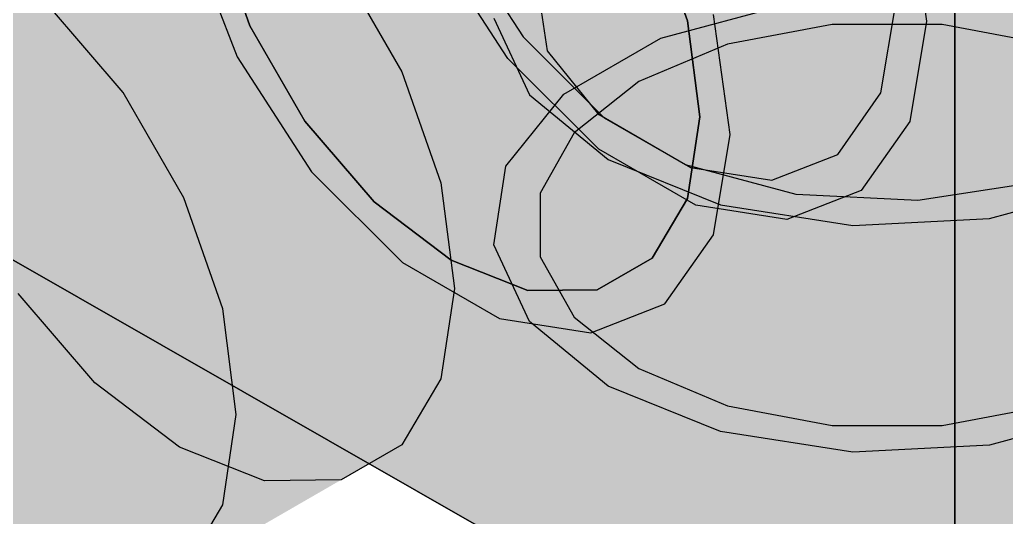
# Model space of a CAD drawing. Header units: metres. Extents: x 0 to 34.2, y 0 to 17.8.
# Drawn here: x 6.2143 to 6.4102, y 10.8997 to 10.9985 of the extents above; entities that cross this region are included whole.
import ezdxf

# ---------------------------------------------------------------- set-up
doc = ezdxf.new("R2010")
doc.units = ezdxf.units.M
doc.header["$LTSCALE"] = 0.25
doc.layers.add('ISO-ARISTAS', color=8, linetype='CONTINUOUS')
doc.layers.add('ISO-CONCRETO-SUP', color=254, linetype='CONTINUOUS', true_color=0xe8e8e8)

msp = doc.modelspace()

# ---------------------------------------------------------------- linework, layer by layer
at = {"layer": 'ISO-ARISTAS', "color": 250}
for p, q in [((6.39999, 10.85259), (6.39999, 11.21611)), ((6.39999, 11.21611), (6.39999, 10.85259)), ((6.39102, 11.02207), (6.39436, 10.99825)), ((6.25302, 11.01724), (6.26003, 10.9973)), ((6.26003, 10.9973), (6.25302, 11.01724)), ((6.34691, 10.99826), (6.3399, 11.0182)), ((6.3399, 11.0182), (6.34691, 10.99826)), ((6.24788, 11.01593), (6.25751, 10.99113)), ((6.30112, 11.01544), (6.31426, 10.99514)), ((6.31122, 10.99082), (6.29648, 11.01363)), ((6.27813, 11.00908), (6.2902, 10.98817)), ((6.31914, 10.99232), (6.31702, 11.00626)), ((6.23482, 10.98408), (6.21961, 11.00181)), ((6.34161, 10.99482), (6.36628, 11.00146)), ((6.38532, 10.98397), (6.3883, 11.00175)), ((6.35539, 10.97575), (6.35205, 10.99957)), ((6.26003, 10.9973), (6.27095, 10.97839)), ((6.27095, 10.97839), (6.26003, 10.9973)), ((6.30848, 10.99881), (6.31553, 10.98362)), ((6.34933, 10.97925), (6.34691, 10.99826)), ((6.34691, 10.99826), (6.34933, 10.97925)), ((6.37565, 10.99756), (6.35488, 10.99366)), ((6.37565, 10.99756), (6.35488, 10.99366)), ((6.39749, 10.99756), (6.37565, 10.99756)), ((6.39749, 10.99756), (6.37565, 10.99756)), ((6.39436, 10.99825), (6.39102, 10.97829)), ((6.41826, 10.99366), (6.39749, 10.99756)), ((6.41826, 10.99366), (6.39749, 10.99756)), ((6.31426, 10.99514), (6.33037, 10.97906)), ((6.32236, 10.98371), (6.34161, 10.99482)), ((6.35488, 10.99366), (6.33721, 10.98625)), ((6.35488, 10.99366), (6.33721, 10.98625)), ((6.32938, 10.97963), (6.31914, 10.99232)), ((6.25751, 10.99113), (6.27225, 10.96832)), ((6.32931, 10.97278), (6.31122, 10.99082)), ((6.2902, 10.98817), (6.29795, 10.96613)), ((6.33721, 10.98625), (6.32437, 10.97605)), ((6.33721, 10.98625), (6.32437, 10.97605)), ((6.24689, 10.96317), (6.23482, 10.98408)), ((6.31086, 10.96946), (6.32236, 10.98371)), ((6.31553, 10.98362), (6.33114, 10.97075)), ((6.37675, 10.97178), (6.38532, 10.98397)), ((6.34653, 10.96973), (6.32938, 10.97963)), ((6.27095, 10.97839), (6.28471, 10.96235)), ((6.28471, 10.96235), (6.27095, 10.97839)), ((6.33037, 10.97906), (6.34751, 10.96917)), ((6.34691, 10.96303), (6.34933, 10.97925)), ((6.34933, 10.97925), (6.34691, 10.96303)), ((6.39102, 10.97829), (6.3814, 10.9646)), ((6.32437, 10.97605), (6.31762, 10.96406)), ((6.32437, 10.97605), (6.31762, 10.96406)), ((6.35205, 10.95579), (6.35539, 10.97575)), ((6.34856, 10.96167), (6.32931, 10.97278)), ((6.36362, 10.96664), (6.37675, 10.97178)), ((6.33114, 10.97075), (6.35344, 10.96174)), ((6.27225, 10.96832), (6.29034, 10.95028)), ((6.30848, 10.95381), (6.31086, 10.96946)), ((6.3685, 10.96382), (6.34653, 10.96973)), ((6.34751, 10.96917), (6.36362, 10.96664)), ((6.29795, 10.96613), (6.30062, 10.94513)), ((6.41607, 10.96622), (6.39265, 10.9626)), ((6.25864, 10.92469), (6.19006, 10.96389)), ((6.19006, 10.96389), (6.25864, 10.92469)), ((6.31762, 10.96406), (6.31762, 10.95144)), ((6.31762, 10.96406), (6.31762, 10.95144)), ((6.3814, 10.9646), (6.36665, 10.95882)), ((6.40686, 10.95904), (6.43153, 10.96568)), ((6.25464, 10.94113), (6.24689, 10.96317)), ((6.28471, 10.96235), (6.29997, 10.95075)), ((6.29997, 10.95075), (6.28471, 10.96235)), ((6.3399, 10.95119), (6.34691, 10.96303)), ((6.34691, 10.96303), (6.3399, 10.95119)), ((6.39265, 10.9626), (6.3685, 10.96382)), ((6.36665, 10.95882), (6.34856, 10.96167)), ((6.35344, 10.96174), (6.37974, 10.95767)), ((6.37974, 10.95767), (6.40686, 10.95904)), ((6.34242, 10.9421), (6.35205, 10.95579)), ((6.31553, 10.93862), (6.30848, 10.95381)), ((6.29034, 10.95028), (6.30959, 10.93917)), ((6.29997, 10.95075), (6.31522, 10.94473)), ((6.31522, 10.94473), (6.29997, 10.95075)), ((6.31762, 10.95144), (6.32437, 10.93945)), ((6.31762, 10.95144), (6.32437, 10.93945)), ((6.32898, 10.94488), (6.3399, 10.95119)), ((6.3399, 10.95119), (6.32898, 10.94488)), ((6.30062, 10.94513), (6.29795, 10.9272)), ((6.31522, 10.94473), (6.32898, 10.94488)), ((6.32898, 10.94488), (6.31522, 10.94473)), ((6.2292, 10.92644), (6.21399, 10.94417)), ((6.25731, 10.92013), (6.25464, 10.94113)), ((6.32768, 10.93632), (6.34242, 10.9421)), ((6.30959, 10.93917), (6.32768, 10.93632)), ((6.33114, 10.92575), (6.31553, 10.93862)), ((6.32437, 10.93945), (6.33721, 10.92925)), ((6.32437, 10.93945), (6.33721, 10.92925)), ((6.33721, 10.92925), (6.35488, 10.92184)), ((6.33721, 10.92925), (6.35488, 10.92184)), ((6.29795, 10.9272), (6.2902, 10.91411)), ((6.24606, 10.91362), (6.2292, 10.92644)), ((6.35344, 10.91674), (6.33114, 10.92575)), ((6.32723, 10.88549), (6.25864, 10.92469)), ((6.25864, 10.92469), (6.32723, 10.88549)), ((6.35488, 10.92184), (6.37565, 10.91794)), ((6.35488, 10.92184), (6.37565, 10.91794)), ((6.39749, 10.91794), (6.41826, 10.92184)), ((6.39749, 10.91794), (6.41826, 10.92184)), ((6.25464, 10.9022), (6.25731, 10.92013)), ((6.43153, 10.92068), (6.40686, 10.91404)), ((6.37565, 10.91794), (6.39749, 10.91794)), ((6.37565, 10.91794), (6.39749, 10.91794)), ((6.37974, 10.91267), (6.35344, 10.91674)), ((6.26292, 10.90697), (6.24606, 10.91362)), ((6.2902, 10.91411), (6.27813, 10.90714)), ((6.40686, 10.91404), (6.37974, 10.91267)), ((6.27813, 10.90714), (6.26292, 10.90697)), ((6.24689, 10.88911), (6.25464, 10.9022))]:
    msp.add_line(p, q, dxfattribs=at)
at = {"layer": 'ISO-CONCRETO-SUP', "true_color": 0x575d65}
for points in [[(6.6165, 10.97759), (6.39999, 10.85259), (6.6165, 11.34111), (6.39999, 11.21611)], [(6.6165, 10.61408), (6.39999, 10.48908), (6.6165, 10.97759), (6.39999, 10.85259)]]:
    msp.add_solid(points, dxfattribs=at)
at = {"layer": 'ISO-CONCRETO-SUP', "true_color": 0x616771}
msp.add_solid([(6.39999, 10.85259), (6.48659, 10.80259), (6.39999, 11.21611), (6.48659, 11.16611)], dxfattribs=at)
at = {"layer": 'ISO-CONCRETO-SUP', "true_color": 0xaaadb3}
for points in [[(6.19006, 11.03389), (6.25864, 10.99469), (6.19006, 11.10389), (6.25864, 11.06469)], [(6.32723, 11.02549), (6.39581, 10.98629), (6.32723, 11.09549), (6.39581, 11.05629)], [(6.25864, 10.99469), (6.32723, 10.95549), (6.25864, 11.06469), (6.32723, 11.02549)], [(6.39581, 10.98629), (6.4644, 10.94709), (6.39581, 11.05629), (6.4644, 11.01709)], [(6.19006, 10.96389), (6.25864, 10.92469), (6.19006, 11.03389), (6.25864, 10.99469)], [(6.32723, 10.95549), (6.39581, 10.91629), (6.32723, 11.02549), (6.39581, 10.98629)], [(6.25864, 10.92469), (6.32723, 10.88549), (6.25864, 10.99469), (6.32723, 10.95549)], [(6.39581, 10.91629), (6.4644, 10.87709), (6.39581, 10.98629), (6.4644, 10.94709)], [(6.32723, 10.88549), (6.39581, 10.84629), (6.32723, 10.95549), (6.39581, 10.91629)], [(6.39581, 10.84629), (6.4644, 10.80709), (6.39581, 10.91629), (6.4644, 10.87709)]]:
    msp.add_solid(points, dxfattribs=at)
at = {"layer": 'ISO-CONCRETO-SUP', "true_color": 0xbcc0c7}
for points in [[(6.22539, 11.0631), (6.29398, 11.02389), (6.17343, 11.0331), (6.24202, 10.99389)], [(6.34594, 11.05389), (6.41453, 11.01469), (6.29398, 11.02389), (6.36256, 10.98469)], [(6.17343, 11.0331), (6.24202, 10.99389), (6.12147, 11.0031), (6.19006, 10.96389)], [(6.29398, 11.02389), (6.36256, 10.98469), (6.24202, 10.99389), (6.3106, 10.95469)], [(6.41453, 11.01469), (6.48311, 10.97549), (6.36256, 10.98469), (6.43115, 10.94549)], [(6.24202, 10.99389), (6.3106, 10.95469), (6.19006, 10.96389), (6.25864, 10.92469)], [(6.36256, 10.98469), (6.43115, 10.94549), (6.3106, 10.95469), (6.37919, 10.91549)], [(6.3106, 10.95469), (6.37919, 10.91549), (6.25864, 10.92469), (6.32723, 10.88549)], [(6.43115, 10.94549), (6.49974, 10.90629), (6.37919, 10.91549), (6.44777, 10.87629)], [(6.37919, 10.91549), (6.44777, 10.87629), (6.32723, 10.88549), (6.39581, 10.84629)]]:
    msp.add_solid(points, dxfattribs=at)
at = {"layer": 'ISO-CONCRETO-SUP', "true_color": 0x7990a6}
for points in [[(6.17746, 11.00884), (6.17504, 10.99263), (6.25302, 11.05247), (6.2506, 11.03625)], [(6.27135, 10.91941), (6.27377, 10.93562), (6.34691, 10.96303), (6.34933, 10.97925)], [(6.19579, 10.87578), (6.19821, 10.892), (6.27135, 10.91941), (6.27377, 10.93562)]]:
    msp.add_solid(points, dxfattribs=at)
at = {"layer": 'ISO-CONCRETO-SUP', "true_color": 0xa7c7e4}
for points in [[(6.25342, 10.99349), (6.23966, 11.00953), (6.32898, 11.03711), (6.31522, 11.05315)], [(6.17786, 10.94986), (6.1641, 10.9659), (6.25342, 10.99349), (6.23966, 11.00953)], [(6.19539, 10.93476), (6.20915, 10.91872), (6.27095, 10.97839), (6.28471, 10.96235)]]:
    msp.add_solid(points, dxfattribs=at)
at = {"layer": 'ISO-CONCRETO-SUP', "true_color": 0x2f4f97}
for points in [[(6.36628, 11.04646), (6.34161, 11.03982), (6.36628, 11.00146), (6.34161, 10.99482)], [(6.40686, 10.95904), (6.43153, 10.96568), (6.40686, 10.91404), (6.43153, 10.92068)]]:
    msp.add_solid(points, dxfattribs=at)
at = {"layer": 'ISO-CONCRETO-SUP', "true_color": 0x3356a4}
msp.add_solid([(6.24788, 11.01593), (6.25751, 10.99113), (6.28685, 11.03843), (6.29648, 11.01363)], dxfattribs=at)
at = {"layer": 'ISO-CONCRETO-SUP', "true_color": 0x2b488a}
for points in [[(6.34161, 11.03982), (6.32236, 11.02871), (6.34161, 10.99482), (6.32236, 10.98371)], [(6.32768, 10.93632), (6.34242, 10.9421), (6.36665, 10.95882), (6.3814, 10.9646)]]:
    msp.add_solid(points, dxfattribs=at)
at = {"layer": 'ISO-CONCRETO-SUP', "true_color": 0xa3c2df}
for points in [[(6.26434, 10.97457), (6.25342, 10.99349), (6.3399, 11.0182), (6.32898, 11.03711)], [(6.18447, 10.95368), (6.19539, 10.93476), (6.26003, 10.9973), (6.27095, 10.97839)], [(6.18878, 10.93095), (6.17786, 10.94986), (6.26434, 10.97457), (6.25342, 10.99349)]]:
    msp.add_solid(points, dxfattribs=at)
at = {"layer": 'ISO-CONCRETO-SUP', "true_color": 0x8ba5be}
for points in [[(6.17504, 10.99263), (6.17746, 10.97362), (6.2506, 11.03625), (6.25302, 11.01724)], [(6.27377, 10.93562), (6.27135, 10.95463), (6.34933, 10.97925), (6.34691, 10.99826)], [(6.19821, 10.892), (6.19579, 10.91101), (6.27377, 10.93562), (6.27135, 10.95463)]]:
    msp.add_solid(points, dxfattribs=at)
at = {"layer": 'ISO-CONCRETO-SUP', "true_color": 0x263f79}
for points in [[(6.32236, 11.02871), (6.31086, 11.01446), (6.32236, 10.98371), (6.31086, 10.96946)], [(6.31672, 11.00967), (6.31904, 10.99336), (6.31702, 11.00626), (6.31914, 10.99232)]]:
    msp.add_solid(points, dxfattribs=at)
at = {"layer": 'ISO-CONCRETO-SUP', "true_color": 0x9cbad6}
for points in [[(6.14884, 10.9775), (6.13359, 10.98352), (6.22441, 11.02112), (6.20915, 11.02714)], [(6.22441, 10.90713), (6.23966, 10.90111), (6.29997, 10.95075), (6.31522, 10.94473)], [(6.14884, 10.8635), (6.1641, 10.85748), (6.22441, 10.90713), (6.23966, 10.90111)]]:
    msp.add_solid(points, dxfattribs=at)
at = {"layer": 'ISO-CONCRETO-SUP', "true_color": 0xdb8b2e}
for points in [[(6.26292, 11.02681), (6.27813, 11.00908), (6.21961, 11.00181), (6.23482, 10.98408)], [(6.2292, 10.92644), (6.21399, 10.94417), (6.1859, 10.90144), (6.17069, 10.91917)]]:
    msp.add_solid(points, dxfattribs=at)
at = {"layer": 'ISO-CONCRETO-SUP', "true_color": 0xa5c4e1}
for points in [[(6.1641, 10.9659), (6.14884, 10.9775), (6.23966, 11.00953), (6.22441, 11.02112)], [(6.20915, 10.91872), (6.22441, 10.90713), (6.28471, 10.96235), (6.29997, 10.95075)], [(6.13359, 10.8751), (6.14884, 10.8635), (6.20915, 10.91872), (6.22441, 10.90713)]]:
    msp.add_solid(points, dxfattribs=at)
at = {"layer": 'ISO-CONCRETO-SUP', "true_color": 0x2e4d94}
msp.add_solid([(6.35539, 10.97575), (6.35205, 10.99957), (6.39436, 10.99825), (6.39102, 11.02207)], dxfattribs=at)
at = {"layer": 'ISO-CONCRETO-SUP', "true_color": 0x99b7d2}
for points in [[(6.17746, 10.97362), (6.18447, 10.95368), (6.25302, 11.01724), (6.26003, 10.9973)], [(6.27135, 10.95463), (6.26434, 10.97457), (6.34691, 10.99826), (6.3399, 11.0182)], [(6.19579, 10.91101), (6.18878, 10.93095), (6.27135, 10.95463), (6.26434, 10.97457)]]:
    msp.add_solid(points, dxfattribs=at)
at = {"layer": 'ISO-CONCRETO-SUP', "true_color": 0x91adc7}
for points in [[(6.29997, 11.00775), (6.25302, 11.01724), (6.26003, 10.9973)], [(6.29997, 11.00775), (6.34691, 10.99826), (6.3399, 11.0182)], [(6.29997, 11.00775), (6.26003, 10.9973), (6.27095, 10.97839)], [(6.29997, 11.00775), (6.27095, 10.97839), (6.28471, 10.96235)], [(6.29997, 11.00775), (6.28471, 10.96235), (6.29997, 10.95075)], [(6.29997, 11.00775), (6.29997, 10.95075), (6.31522, 10.94473)], [(6.29997, 11.00775), (6.31522, 10.94473), (6.32898, 10.94488)], [(6.29997, 11.00775), (6.32898, 10.94488), (6.3399, 10.95119)], [(6.29997, 11.00775), (6.3399, 10.95119), (6.34691, 10.96303)], [(6.29997, 11.00775), (6.34691, 10.96303), (6.34933, 10.97925)], [(6.29997, 11.00775), (6.34933, 10.97925), (6.34691, 10.99826)]]:
    msp.add_solid(points, dxfattribs=at)
at = {"layer": 'ISO-CONCRETO-SUP', "true_color": 0x365aab}
msp.add_solid([(6.30112, 11.01544), (6.31426, 10.99514), (6.30422, 11.01688), (6.31521, 10.99558)], dxfattribs=at)
at = {"layer": 'ISO-CONCRETO-SUP', "true_color": 0x3355a2}
for points in [[(6.30422, 11.01688), (6.31521, 10.99558), (6.30721, 11.01756), (6.31612, 10.99579)], [(6.31521, 10.99558), (6.33017, 10.97898), (6.31612, 10.99579), (6.32999, 10.97893)], [(6.35344, 10.96174), (6.37974, 10.95767), (6.35344, 10.91674), (6.37974, 10.91267)]]:
    msp.add_solid(points, dxfattribs=at)
at = {"layer": 'ISO-CONCRETO-SUP', "true_color": 0x305099}
for points in [[(6.30721, 11.01756), (6.31612, 10.99579), (6.30996, 11.01745), (6.31697, 10.99575)], [(6.39235, 10.966), (6.41548, 10.97281), (6.39265, 10.9626), (6.41607, 10.96622)], [(6.34751, 10.96917), (6.36362, 10.96664), (6.34732, 10.96908), (6.36457, 10.96708)]]:
    msp.add_solid(points, dxfattribs=at)
at = {"layer": 'ISO-CONCRETO-SUP', "true_color": 0x2d4b8e}
for points in [[(6.30996, 11.01745), (6.31697, 10.99575), (6.31237, 11.01656), (6.31771, 10.99548)], [(6.32999, 10.97893), (6.34713, 10.96904), (6.32982, 10.97894), (6.34696, 10.96904)], [(6.3466, 10.96934), (6.36813, 10.96576), (6.34655, 10.96952), (6.36841, 10.96486)]]:
    msp.add_solid(points, dxfattribs=at)
at = {"layer": 'ISO-CONCRETO-SUP', "true_color": 0x294583}
for points in [[(6.31237, 11.01656), (6.31771, 10.99548), (6.31434, 11.01492), (6.31831, 10.99497)], [(6.39709, 10.98806), (6.40653, 11.00809), (6.40241, 10.98785), (6.41476, 11.00776)], [(6.34713, 10.96904), (6.36549, 10.96729), (6.34696, 10.96904), (6.36633, 10.96725)]]:
    msp.add_solid(points, dxfattribs=at)
at = {"layer": 'ISO-CONCRETO-SUP', "true_color": 0x253f78}
for points in [[(6.31434, 11.01492), (6.31831, 10.99497), (6.31581, 11.01259), (6.31877, 10.99426)], [(6.32955, 10.9791), (6.34669, 10.9692), (6.32946, 10.97924), (6.3466, 10.96934)]]:
    msp.add_solid(points, dxfattribs=at)
at = {"layer": 'ISO-CONCRETO-SUP', "true_color": 0x375bae}
msp.add_solid([(6.25751, 10.99113), (6.27225, 10.96832), (6.29648, 11.01363), (6.31122, 10.99082)], dxfattribs=at)
at = {"layer": 'ISO-CONCRETO-SUP', "true_color": 0x22396e}
for points in [[(6.31086, 11.01446), (6.30848, 10.99881), (6.31086, 10.96946), (6.30848, 10.95381)], [(6.31581, 11.01259), (6.31877, 10.99426), (6.31672, 11.00967), (6.31904, 10.99336)], [(6.37675, 10.97178), (6.38532, 10.98397), (6.37985, 10.97322), (6.39132, 10.98675)], [(6.32967, 10.979), (6.34681, 10.9691), (6.32955, 10.9791), (6.34669, 10.9692)], [(6.34242, 10.9421), (6.35205, 10.95579), (6.3814, 10.9646), (6.39102, 10.97829)], [(6.36457, 10.96708), (6.37985, 10.97322), (6.36549, 10.96729), (6.38284, 10.97389)], [(6.36549, 10.96729), (6.38284, 10.97389), (6.36633, 10.96725), (6.38559, 10.97378)], [(6.34696, 10.96904), (6.36633, 10.96725), (6.34681, 10.9691), (6.36707, 10.96698)]]:
    msp.add_solid(points, dxfattribs=at)
at = {"layer": 'ISO-CONCRETO-SUP', "true_color": 0xd6882d}
msp.add_solid([(6.27813, 11.00908), (6.2902, 10.98817), (6.23482, 10.98408), (6.24689, 10.96317)], dxfattribs=at)
at = {"layer": 'ISO-CONCRETO-SUP', "true_color": 0x284481}
for points in [[(6.39132, 10.98675), (6.39759, 11.00606), (6.39709, 10.98806), (6.40653, 11.00809)], [(6.32982, 10.97894), (6.34696, 10.96904), (6.32967, 10.979), (6.34681, 10.9691)], [(6.34669, 10.9692), (6.36768, 10.96647), (6.3466, 10.96934), (6.36813, 10.96576)]]:
    msp.add_solid(points, dxfattribs=at)
at = {"layer": 'ISO-CONCRETO-SUP', "true_color": 0x2a4686}
for points in [[(6.40241, 10.98785), (6.41476, 11.00776), (6.40707, 10.98613), (6.42198, 11.00509)], [(6.30848, 10.99881), (6.31553, 10.98362), (6.30848, 10.95381), (6.31553, 10.93862)], [(6.32946, 10.97924), (6.3466, 10.96934), (6.3294, 10.97942), (6.34655, 10.96952)]]:
    msp.add_solid(points, dxfattribs=at)
at = {"layer": 'ISO-CONCRETO-SUP', "true_color": 0x28437f}
msp.add_solid([(6.38532, 10.98397), (6.3883, 11.00175), (6.39132, 10.98675), (6.39759, 11.00606)], dxfattribs=at)
at = {"layer": 'ISO-CONCRETO-SUP', "true_color": 0x2b4888}
msp.add_solid([(6.40707, 10.98613), (6.42198, 11.00509), (6.41089, 10.98295), (6.4279, 11.00017)], dxfattribs=at)
at = {"layer": 'ISO-CONCRETO-SUP', "true_color": 0x28427f}
msp.add_solid([(6.35205, 10.95579), (6.35539, 10.97575), (6.39102, 10.97829), (6.39436, 10.99825)], dxfattribs=at)
at = {"layer": 'ISO-CONCRETO-SUP', "true_color": 0x92aec8}
for points in [[(6.37565, 10.99756), (6.35488, 10.99366), (6.37565, 10.90223), (6.35488, 10.89833)], [(6.39749, 10.91794), (6.41826, 10.92184), (6.39749, 10.82261), (6.41826, 10.8265)], [(6.37565, 10.90223), (6.35488, 10.89833), (6.37565, 10.80689), (6.35488, 10.803)]]:
    msp.add_solid(points, dxfattribs=at)
at = {"layer": 'ISO-CONCRETO-SUP', "true_color": 0xa1c0dd}
for points in [[(6.38657, 10.95775), (6.37565, 10.99756), (6.35488, 10.99366)], [(6.38657, 10.95775), (6.39749, 10.99756), (6.37565, 10.99756)], [(6.38657, 10.95775), (6.41826, 10.99366), (6.39749, 10.99756)], [(6.38657, 10.95775), (6.35488, 10.99366), (6.33721, 10.98625)], [(6.38657, 10.95775), (6.43593, 10.98625), (6.41826, 10.99366)], [(6.38657, 10.95775), (6.33721, 10.98625), (6.32437, 10.97605)], [(6.38657, 10.95775), (6.44877, 10.97605), (6.43593, 10.98625)], [(6.38657, 10.95775), (6.32437, 10.97605), (6.31762, 10.96406)], [(6.38657, 10.95775), (6.45552, 10.96406), (6.44877, 10.97605)], [(6.38657, 10.95775), (6.31762, 10.96406), (6.31762, 10.95144)], [(6.38657, 10.95775), (6.45552, 10.95144), (6.45552, 10.96406)], [(6.38657, 10.95775), (6.31762, 10.95144), (6.32437, 10.93945)], [(6.38657, 10.95775), (6.32437, 10.93945), (6.33721, 10.92925)], [(6.38657, 10.95775), (6.33721, 10.92925), (6.35488, 10.92184)], [(6.38657, 10.95775), (6.35488, 10.92184), (6.37565, 10.91794)], [(6.38657, 10.95775), (6.37565, 10.91794), (6.39749, 10.91794)], [(6.38657, 10.95775), (6.44877, 10.93945), (6.45552, 10.95144)], [(6.38657, 10.95775), (6.43593, 10.92925), (6.44877, 10.93945)], [(6.38657, 10.95775), (6.41826, 10.92184), (6.43593, 10.92925)], [(6.38657, 10.95775), (6.39749, 10.91794), (6.41826, 10.92184)]]:
    msp.add_solid(points, dxfattribs=at)
at = {"layer": 'ISO-CONCRETO-SUP', "true_color": 0x98b5d0}
for points in [[(6.39749, 10.99756), (6.37565, 10.99756), (6.39749, 10.90223), (6.37565, 10.90223)], [(6.37565, 10.91794), (6.39749, 10.91794), (6.37565, 10.82261), (6.39749, 10.82261)], [(6.39749, 10.90223), (6.37565, 10.90223), (6.39749, 10.80689), (6.37565, 10.80689)]]:
    msp.add_solid(points, dxfattribs=at)
at = {"layer": 'ISO-CONCRETO-SUP', "true_color": 0x99b6d1}
for points in [[(6.41826, 10.99366), (6.39749, 10.99756), (6.41826, 10.89833), (6.39749, 10.90223)], [(6.35488, 10.92184), (6.37565, 10.91794), (6.35488, 10.8265), (6.37565, 10.82261)], [(6.41826, 10.89833), (6.39749, 10.90223), (6.41826, 10.803), (6.39749, 10.80689)]]:
    msp.add_solid(points, dxfattribs=at)
at = {"layer": 'ISO-CONCRETO-SUP', "true_color": 0x365aac}
msp.add_solid([(6.31426, 10.99514), (6.33037, 10.97906), (6.31521, 10.99558), (6.33017, 10.97898)], dxfattribs=at)
at = {"layer": 'ISO-CONCRETO-SUP', "true_color": 0x2f4f96}
msp.add_solid([(6.31612, 10.99579), (6.32999, 10.97893), (6.31697, 10.99575), (6.32982, 10.97894)], dxfattribs=at)
at = {"layer": 'ISO-CONCRETO-SUP', "true_color": 0x2b4889}
msp.add_solid([(6.31697, 10.99575), (6.32982, 10.97894), (6.31771, 10.99548), (6.32967, 10.979)], dxfattribs=at)
at = {"layer": 'ISO-CONCRETO-SUP', "true_color": 0x27417b}
for points in [[(6.31771, 10.99548), (6.32967, 10.979), (6.31831, 10.99497), (6.32955, 10.9791)], [(6.31877, 10.99426), (6.32946, 10.97924), (6.31904, 10.99336), (6.3294, 10.97942)]]:
    msp.add_solid(points, dxfattribs=at)
at = {"layer": 'ISO-CONCRETO-SUP', "true_color": 0x223a6e}
msp.add_solid([(6.31831, 10.99497), (6.32955, 10.9791), (6.31877, 10.99426), (6.32946, 10.97924)], dxfattribs=at)
at = {"layer": 'ISO-CONCRETO-SUP', "true_color": 0x2a4788}
msp.add_solid([(6.31904, 10.99336), (6.3294, 10.97942), (6.31914, 10.99232), (6.32938, 10.97963)], dxfattribs=at)
at = {"layer": 'ISO-CONCRETO-SUP', "true_color": 0x88a2bb}
msp.add_solid([(6.35488, 10.99366), (6.33721, 10.98625), (6.35488, 10.89833), (6.33721, 10.89092)], dxfattribs=at)
at = {"layer": 'ISO-CONCRETO-SUP', "true_color": 0x375cb0}
msp.add_solid([(6.27225, 10.96832), (6.29034, 10.95028), (6.31122, 10.99082), (6.32931, 10.97278)], dxfattribs=at)
at = {"layer": 'ISO-CONCRETO-SUP', "true_color": 0xc9802a}
msp.add_solid([(6.2902, 10.98817), (6.29795, 10.96613), (6.24689, 10.96317), (6.25464, 10.94113)], dxfattribs=at)
at = {"layer": 'ISO-CONCRETO-SUP', "true_color": 0x233a6f}
msp.add_solid([(6.37985, 10.97322), (6.39132, 10.98675), (6.38284, 10.97389), (6.39709, 10.98806)], dxfattribs=at)
at = {"layer": 'ISO-CONCRETO-SUP', "true_color": 0x253e75}
msp.add_solid([(6.38284, 10.97389), (6.39709, 10.98806), (6.38559, 10.97378), (6.40241, 10.98785)], dxfattribs=at)
at = {"layer": 'ISO-CONCRETO-SUP', "true_color": 0x27417c}
for points in [[(6.38559, 10.97378), (6.40241, 10.98785), (6.388, 10.97289), (6.40707, 10.98613)], [(6.36707, 10.96698), (6.388, 10.97289), (6.36768, 10.96647), (6.38997, 10.97125)]]:
    msp.add_solid(points, dxfattribs=at)
at = {"layer": 'ISO-CONCRETO-SUP', "true_color": 0x7c93a9}
msp.add_solid([(6.33721, 10.98625), (6.32437, 10.97605), (6.33721, 10.89092), (6.32437, 10.88071)], dxfattribs=at)
at = {"layer": 'ISO-CONCRETO-SUP', "true_color": 0x294584}
msp.add_solid([(6.388, 10.97289), (6.40707, 10.98613), (6.38997, 10.97125), (6.41089, 10.98295)], dxfattribs=at)
at = {"layer": 'ISO-CONCRETO-SUP', "true_color": 0x2e4e94}
msp.add_solid([(6.31553, 10.98362), (6.33114, 10.97075), (6.31553, 10.93862), (6.33114, 10.92575)], dxfattribs=at)
at = {"layer": 'ISO-CONCRETO-SUP', "true_color": 0x2c498b}
msp.add_solid([(6.38997, 10.97125), (6.41089, 10.98295), (6.39144, 10.96893), (6.41373, 10.97846)], dxfattribs=at)
at = {"layer": 'ISO-CONCRETO-SUP', "true_color": 0x2e4d93}
msp.add_solid([(6.3294, 10.97942), (6.34655, 10.96952), (6.32938, 10.97963), (6.34653, 10.96973)], dxfattribs=at)
at = {"layer": 'ISO-CONCRETO-SUP', "true_color": 0x31519b}
msp.add_solid([(6.33017, 10.97898), (6.34732, 10.96908), (6.32999, 10.97893), (6.34713, 10.96904)], dxfattribs=at)
at = {"layer": 'ISO-CONCRETO-SUP', "true_color": 0x3457a6}
msp.add_solid([(6.33037, 10.97906), (6.34751, 10.96917), (6.33017, 10.97898), (6.34732, 10.96908)], dxfattribs=at)
at = {"layer": 'ISO-CONCRETO-SUP', "true_color": 0x2e4d92}
for points in [[(6.39144, 10.96893), (6.41373, 10.97846), (6.39235, 10.966), (6.41548, 10.97281)], [(6.36813, 10.96576), (6.39144, 10.96893), (6.36841, 10.96486), (6.39235, 10.966)]]:
    msp.add_solid(points, dxfattribs=at)
at = {"layer": 'ISO-CONCRETO-SUP', "true_color": 0x6d8195}
msp.add_solid([(6.32437, 10.97605), (6.31762, 10.96406), (6.32437, 10.88071), (6.31762, 10.86872)], dxfattribs=at)
at = {"layer": 'ISO-CONCRETO-SUP', "true_color": 0x233b71}
msp.add_solid([(6.36633, 10.96725), (6.38559, 10.97378), (6.36707, 10.96698), (6.388, 10.97289)], dxfattribs=at)
at = {"layer": 'ISO-CONCRETO-SUP', "true_color": 0x3559aa}
msp.add_solid([(6.29034, 10.95028), (6.30959, 10.93917), (6.32931, 10.97278), (6.34856, 10.96167)], dxfattribs=at)
at = {"layer": 'ISO-CONCRETO-SUP', "true_color": 0x2a4787}
for points in [[(6.36362, 10.96664), (6.37675, 10.97178), (6.36457, 10.96708), (6.37985, 10.97322)], [(6.36768, 10.96647), (6.38997, 10.97125), (6.36813, 10.96576), (6.39144, 10.96893)]]:
    msp.add_solid(points, dxfattribs=at)
at = {"layer": 'ISO-CONCRETO-SUP', "true_color": 0x31539e}
msp.add_solid([(6.33114, 10.97075), (6.35344, 10.96174), (6.33114, 10.92575), (6.35344, 10.91674)], dxfattribs=at)
at = {"layer": 'ISO-CONCRETO-SUP', "true_color": 0x30519b}
msp.add_solid([(6.34655, 10.96952), (6.36841, 10.96486), (6.34653, 10.96973), (6.3685, 10.96382)], dxfattribs=at)
at = {"layer": 'ISO-CONCRETO-SUP', "true_color": 0x243c73}
msp.add_solid([(6.34681, 10.9691), (6.36707, 10.96698), (6.34669, 10.9692), (6.36768, 10.96647)], dxfattribs=at)
at = {"layer": 'ISO-CONCRETO-SUP', "true_color": 0x2d4b8f}
msp.add_solid([(6.34732, 10.96908), (6.36457, 10.96708), (6.34713, 10.96904), (6.36549, 10.96729)], dxfattribs=at)
at = {"layer": 'ISO-CONCRETO-SUP', "true_color": 0xb67426}
msp.add_solid([(6.29795, 10.96613), (6.30062, 10.94513), (6.25464, 10.94113), (6.25731, 10.92013)], dxfattribs=at)
at = {"layer": 'ISO-CONCRETO-SUP', "true_color": 0x31529d}
for points in [[(6.36841, 10.96486), (6.39235, 10.966), (6.3685, 10.96382), (6.39265, 10.9626)], [(6.30959, 10.93917), (6.32768, 10.93632), (6.34856, 10.96167), (6.36665, 10.95882)]]:
    msp.add_solid(points, dxfattribs=at)
at = {"layer": 'ISO-CONCRETO-SUP', "true_color": 0x687c8e}
for points in [[(6.31762, 10.96406), (6.31762, 10.95144), (6.31762, 10.86872), (6.31762, 10.85611)], [(6.26434, 10.90756), (6.27135, 10.91941), (6.3399, 10.95119), (6.34691, 10.96303)], [(6.18878, 10.86394), (6.19579, 10.87578), (6.26434, 10.90756), (6.27135, 10.91941)]]:
    msp.add_solid(points, dxfattribs=at)
at = {"layer": 'ISO-CONCRETO-SUP', "true_color": 0x32549f}
msp.add_solid([(6.37974, 10.95767), (6.40686, 10.95904), (6.37974, 10.91267), (6.40686, 10.91404)], dxfattribs=at)
at = {"layer": 'ISO-CONCRETO-SUP', "true_color": 0x7e96ac}
for points in [[(6.25342, 10.90126), (6.26434, 10.90756), (6.32898, 10.94488), (6.3399, 10.95119)], [(6.17786, 10.85763), (6.18878, 10.86394), (6.25342, 10.90126), (6.26434, 10.90756)]]:
    msp.add_solid(points, dxfattribs=at)
at = {"layer": 'ISO-CONCRETO-SUP', "true_color": 0x8199b0}
msp.add_solid([(6.31762, 10.95144), (6.32437, 10.93945), (6.31762, 10.85611), (6.32437, 10.84412)], dxfattribs=at)
at = {"layer": 'ISO-CONCRETO-SUP', "true_color": 0x8faac4}
for points in [[(6.23966, 10.90111), (6.25342, 10.90126), (6.31522, 10.94473), (6.32898, 10.94488)], [(6.1641, 10.85748), (6.17786, 10.85763), (6.23966, 10.90111), (6.25342, 10.90126)]]:
    msp.add_solid(points, dxfattribs=at)
at = {"layer": 'ISO-CONCRETO-SUP', "true_color": 0x9f6521}
msp.add_solid([(6.30062, 10.94513), (6.29795, 10.9272), (6.25731, 10.92013), (6.25464, 10.9022)], dxfattribs=at)
at = {"layer": 'ISO-CONCRETO-SUP', "true_color": 0x8da7c1}
msp.add_solid([(6.32437, 10.93945), (6.33721, 10.92925), (6.32437, 10.84412), (6.33721, 10.83392)], dxfattribs=at)
at = {"layer": 'ISO-CONCRETO-SUP', "true_color": 0x95b1cc}
msp.add_solid([(6.33721, 10.92925), (6.35488, 10.92184), (6.33721, 10.83392), (6.35488, 10.8265)], dxfattribs=at)
at = {"layer": 'ISO-CONCRETO-SUP', "true_color": 0x88571c}
msp.add_solid([(6.29795, 10.9272), (6.2902, 10.91411), (6.25464, 10.9022), (6.24689, 10.88911)], dxfattribs=at)
at = {"layer": 'ISO-CONCRETO-SUP', "true_color": 0xd8892d}
msp.add_solid([(6.24606, 10.91362), (6.2292, 10.92644), (6.20275, 10.88863), (6.1859, 10.90144)], dxfattribs=at)
at = {"layer": 'ISO-CONCRETO-SUP', "true_color": 0xcd822b}
msp.add_solid([(6.26292, 10.90697), (6.24606, 10.91362), (6.21961, 10.88197), (6.20275, 10.88863)], dxfattribs=at)
at = {"layer": 'ISO-CONCRETO-SUP', "true_color": 0xa56923}
msp.add_solid([(6.2902, 10.91411), (6.27813, 10.90714), (6.24689, 10.88911), (6.23482, 10.88214)], dxfattribs=at)
at = {"layer": 'ISO-CONCRETO-SUP', "true_color": 0xbc7727}
msp.add_solid([(6.27813, 10.90714), (6.26292, 10.90697), (6.23482, 10.88214), (6.21961, 10.88197)], dxfattribs=at)

doc.saveas('drawing.dxf')
